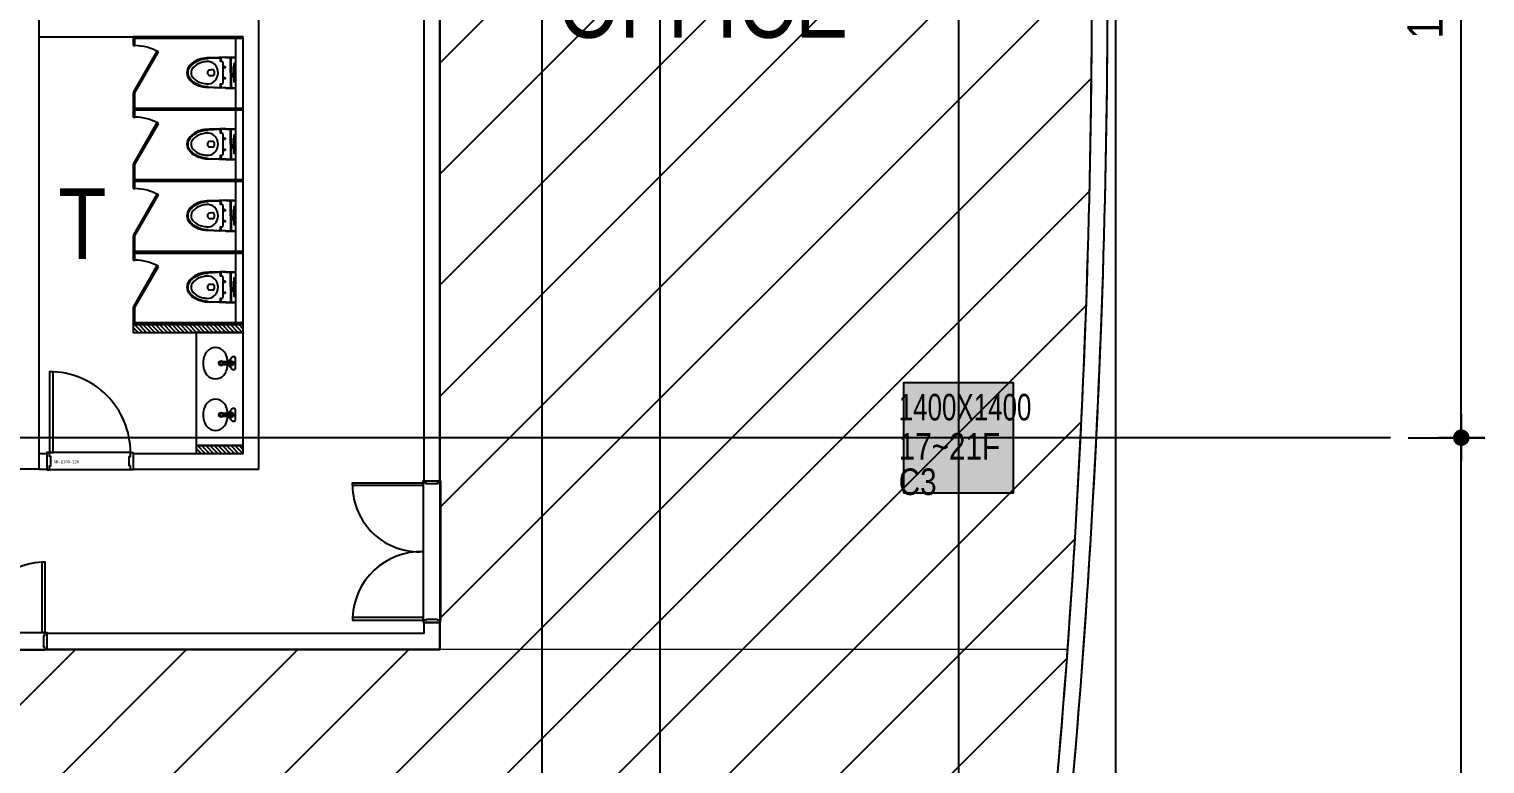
# Model space of a CAD drawing. Header units: millimetres. Extents: x -179076 to 173472, y -18667 to 271134.
# Drawn here: x 56358 to 74883, y 217459 to 226810 of the extents above; entities that cross this region are included whole.
import ezdxf
from ezdxf.enums import TextEntityAlignment as Align

# ---------------------------------------------------------------- set-up
doc = ezdxf.new("R2010")
doc.units = ezdxf.units.MM
doc.linetypes.add('X-GRID_5~ROOF$0$CENTER2', pattern=[1.125, 0.75, -0.125, 0.125, -0.125])
doc.linetypes.add('X-INT-OFFICE-21F$0$DASHED', pattern=[3, 2, -1])
doc.layers.get('0').update_dxf_attribs({"lineweight": 20})
doc.layers.get('Defpoints').update_dxf_attribs({"color": 151, "lineweight": 9})
for name, color, linetype in [('A-DIM1', 7, 'Continuous'), ('X-COL-21F$0$A-254', 254, 'Continuous'), ('X-COL-21F$0$A-COL', 2, 'Continuous'), ('X-CORE_21F$0$A-CON', 2, 'Continuous'), ('X-EXT_21F$0$A-WIN', 6, 'Continuous'), ('X-GRID_5~ROOF$0$A-CEN1', 1, 'X-GRID_5~ROOF$0$CENTER2'), ('X-INT-OFFICE-21F$0$A-DOOR', 4, 'Continuous'), ('X-INT-OFFICE-21F$0$A-DOORF', 9, 'Continuous'), ('X-INT-OFFICE-21F$0$A-ELE4', 8, 'Continuous'), ('X-INT-OFFICE-21F$0$A-WALD', 7, 'Continuous'), ('X-INT-OFFICE-21F$0$X-INT-OFFICE-21F$0$A-DOOR', 4, 'Continuous'), ('X-INT-OFFICE-21F$0$X-INT-OFFICE-21F$0$A-TOIL', 6, 'Continuous'), ('X-INT-OFFICE-21F$0$X-INT-OFFICE-21F$0$A-WALD', 7, 'Continuous'), ('X-INT-OFFICE-21F$0$X-INT-OFFICE-22~35F$0$X-INT-OFFICE-6~19F$0$X-INT-OFFICE-22~35F$0$A-DOOR', 4, 'Continuous'), ('X-INT-OFFICE-21F$0$X-INT-OFFICE-22~35F$0$X-INT-OFFICE-6~19F$0$X-INT-OFFICE-22~35F$0$A-DOORF', 9, 'Continuous')]:
    doc.layers.add(name, color=color, linetype=linetype)
doc.layers.add('ndc area', color=50, linetype='Continuous', plot=False)
doc.styles.add('Hrtext', font='', dxfattribs={"width": 0.8})
doc.styles.add('X-COL-21F$0$Hrtext', font='arial.ttf', dxfattribs={"width": 0.8})
doc.styles.add('X-INT-OFFICE-21F$0$Hrtext', font='arial.ttf', dxfattribs={"width": 0.8})
doc.styles.add('X-INT-OFFICE-21F$0$X-INT-OFFICE-21F$0$X-INT-OFFICE-6~19F$0$X-INT-OFFICE-22~35F$0$Hrtext', font='arial.ttf', dxfattribs={"width": 0.8})
doc.styles.add('X-INT-OFFICE-21F$0$X-INT-OFFICE-22~35F$0$X-INT-OFFICE-6~19F$0$X-INT-OFFICE-22~35F$0$X-PLAN$0$Standard', font='')
doc.styles.get('Hrtext').set_extended_font_data('Dotum')
doc.styles.get('X-INT-OFFICE-21F$0$X-INT-OFFICE-22~35F$0$X-INT-OFFICE-6~19F$0$X-INT-OFFICE-22~35F$0$X-PLAN$0$Standard').set_extended_font_data('DotumChe')
doc.dimstyles.new('HEERIM(Ext)', dxfattribs={"dimtxt": 3, "dimasz": 1, "dimexe": 2, "dimexo": 1.5, "dimgap": 1, "dimtad": 1, "dimdec": 0, "dimzin": 0, "dimdsep": 46, "dimlunit": 6, "dimtxsty": 'Hrtext', "dimblk": 'dotdim1', "dimcen": 1, "dimdle": 2, "dimclrd": 256, "dimclre": 256, "dimclrt": 3, "dimadec": 0, "dimazin": 0, "dimtfac": 1, "dimtdec": 0, "dimtix": 1, "dimtmove": 2, "dimatfit": 3, "dimldrblk": 'dotdim1', "dimfxl": 2, "dimtolj": 1, "dimtzin": 0, "dimlwd": -1, "dimarcsym": 0})

# ---------------------------------------------------------------- blocks, each defined once
blk = doc.blocks.new('X-INT-OFFICE-21F$0$DOOR_2400')
at = {"layer": 'X-INT-OFFICE-21F$0$A-DOOR'}
for points in [[(41794, 101558), (41794, 101523), (41844, 101523), (41844, 101508), (42038, 101508), (42038, 101523), (42088, 101523), (42088, 101558)], [(42088, 101523), (42088, 101478), (43288, 101478), (43288, 101523)], [(41794, 99158), (41794, 99193), (41844, 99193), (41844, 99208), (42038, 99208), (42038, 99193), (42088, 99193), (42088, 99158)], [(42088, 99193), (42088, 99238), (43288, 99238), (43288, 99193)]]:
    blk.add_lwpolyline(points, close=True, dxfattribs=at)
at = {"layer": 'X-INT-OFFICE-21F$0$A-DOORF'}
for centre, radius, start, end in [((42121, 101526), 1168, 268.3863, 357.6653), ((42157, 99230), 1131, 0.4286, 93.5198)]:
    blk.add_arc(centre, radius, start, end, dxfattribs=at)
at = {"layer": 'X-INT-OFFICE-21F$0$A-ELE4'}
for p, q in [((41794, 99193), (41794, 101523)), ((42088, 99193), (42088, 101523))]:
    blk.add_line(p, q, dxfattribs=at)
blk = doc.blocks.new('X-INT-OFFICE-21F$0$X-INT-OFFICE-21F$0$X-INT-OFFICE-22~35F$0$X-INT-OFFICE-22~35F$0$SD-1000-220')
at = {"layer": 'X-INT-OFFICE-21F$0$A-ELE4'}
for p, q in [((1065, 28), (35, 28)), ((1065, -192), (35, -192))]:
    blk.add_line(p, q, dxfattribs=at)
at = {"layer": 'X-INT-OFFICE-21F$0$X-INT-OFFICE-22~35F$0$X-INT-OFFICE-6~19F$0$X-INT-OFFICE-22~35F$0$A-DOOR'}
for points in [[(35, 28), (80, 28), (80, 1058), (35, 1058)], [(0, -192), (35, -192), (35, -142), (50, -142), (50, -22), (35, -22), (35, 28), (0, 28)], [(1100, -192), (1065, -192), (1065, -142), (1050, -142), (1050, -22), (1065, -22), (1065, 28), (1100, 28)]]:
    blk.add_lwpolyline(points, close=True, dxfattribs=at)
at = {"layer": 'X-INT-OFFICE-21F$0$X-INT-OFFICE-22~35F$0$X-INT-OFFICE-6~19F$0$X-INT-OFFICE-22~35F$0$A-DOORF'}
blk.add_arc((35, 28), 1030, 359.9893, 90.0107, dxfattribs=at)
at = {"layer": 'Defpoints', "linetype": 'Continuous', "style": 'X-INT-OFFICE-21F$0$X-INT-OFFICE-22~35F$0$X-INT-OFFICE-6~19F$0$X-INT-OFFICE-22~35F$0$X-PLAN$0$Standard', "text_generation_flag": 6}
blk.add_text('SD-1100-220', height=37.5, rotation=180, dxfattribs=at).set_placement((251, -88), align=Align.MIDDLE)
blk = doc.blocks.new('X-INT-OFFICE-21F')
at = {"layer": 'X-INT-OFFICE-21F$0$X-INT-OFFICE-21F$0$A-TOIL'}
h = blk.add_hatch(dxfattribs=at)
h.set_pattern_fill('ANSI31', color=256, scale=300, angle=450)
h.set_pattern_definition([(135, (246326.95, 1011.213), (-26.516504, -26.516504), [])])
h.paths.add_polyline_path([(121749, 82110), (121749, 82210), (120349, 82210), (120349, 82110)])
h = blk.add_hatch(dxfattribs=at)
h.set_pattern_fill('ANSI31', color=256, scale=300, angle=450)
h.set_pattern_definition([(135, (248026.95, -527.61), (-26.516504, -26.516504), [])])
h.paths.add_polyline_path([(121149, 80571), (121149, 80671), (121749, 80671), (121749, 80571)])
at = {"layer": 'Defpoints', "linetype": 'X-INT-OFFICE-21F$0$DASHED'}
blk.add_line((124249, 78080), (132240, 78080), dxfattribs=at)
at = {"layer": 'X-INT-OFFICE-21F$0$A-WALD'}
for p, q in [((124049, 80221), (124049, 92921)), ((124249, 80221), (124249, 92921)), ((121949, 80371), (121949, 92771)), ((124049, 80221), (124249, 80221)), ((124049, 78280), (124049, 78421)), ((124049, 78421), (124249, 78421)), ((124249, 78080), (124249, 78421)), ((124049, 78280), (119249, 78280)), ((119249, 78280), (119249, 78080)), ((119249, 78080), (124249, 78080))]:
    blk.add_line(p, q, dxfattribs=at)
at = {"layer": 'X-INT-OFFICE-21F$0$X-INT-OFFICE-21F$0$A-TOIL'}
for p, q in [((121749, 85871), (120349, 85871)), ((120349, 85871), (120349, 85761)), ((121749, 85851), (120369, 85851)), ((120369, 85761), (120369, 85851)), ((120349, 85761), (120369, 85761)), ((120369, 85161), (120349, 85161)), ((120349, 85161), (120349, 84941)), ((120369, 84941), (120369, 85161)), ((121749, 84961), (120349, 84961)), ((120349, 84961), (120349, 84851)), ((120349, 84851), (120369, 84851)), ((121749, 84961), (120369, 84961)), ((121749, 84941), (120369, 84941)), ((120369, 84851), (120369, 84941)), ((120349, 84251), (120349, 84031)), ((120369, 84251), (120349, 84251)), ((120369, 84031), (120369, 84251)), ((121749, 84051), (120349, 84051)), ((120349, 84051), (120349, 83941)), ((120349, 83941), (120369, 83941)), ((121749, 84051), (120369, 84051)), ((121749, 84031), (120369, 84031)), ((120369, 83941), (120369, 84031)), ((120369, 83341), (120349, 83341)), ((120349, 83341), (120349, 83121)), ((120369, 83121), (120369, 83341)), ((120349, 83141), (120349, 83031)), ((120349, 83121), (121749, 83121)), ((120349, 83031), (120369, 83031)), ((121749, 83141), (120369, 83141)), ((121749, 83121), (120369, 83121)), ((120369, 83031), (120369, 83121)), ((120369, 82431), (120349, 82431)), ((120349, 82431), (120349, 82211)), ((120369, 82211), (120369, 82431)), ((120349, 82211), (121749, 82211)), ((121749, 82231), (120369, 82231)), ((121511, 81729), (121593, 81729)), ((121593, 81709), (121511, 81709)), ((121541, 81734), (121547, 81734)), ((121547, 81704), (121541, 81704)), ((121607, 81796), (121551, 81729)), ((121551, 81709), (121607, 81643)), ((121640, 81799), (121615, 81799)), ((121650, 81649), (121650, 81789)), ((121615, 81639), (121640, 81639)), ((121640, 81142), (121615, 81142)), ((121511, 81072), (121593, 81072)), ((121593, 81052), (121511, 81052)), ((121541, 81077), (121547, 81077)), ((121547, 81047), (121541, 81047)), ((121607, 81139), (121551, 81072)), ((121551, 81052), (121607, 80986)), ((121615, 80982), (121640, 80982)), ((121650, 80992), (121650, 81132))]:
    blk.add_line(p, q, dxfattribs=at)
for points in [[(121649, 85871), (121649, 84961)], [(121649, 84961), (121649, 84051)], [(121649, 84051), (121649, 83141)], [(121649, 83141), (121649, 82231)]]:
    blk.add_lwpolyline(points, dxfattribs=at)
for points in [[(120669, 85681), (120651, 85691), (120351, 85171), (120369, 85161)], [(120669, 84771), (120651, 84781), (120351, 84261), (120369, 84251)], [(120669, 83861), (120651, 83871), (120351, 83351), (120369, 83341)], [(120669, 82951), (120651, 82961), (120351, 82441), (120369, 82431)], [(121749, 82110), (121749, 82210), (120349, 82210), (120349, 82110)], [(121149, 80671), (121749, 80671), (121749, 82110), (121149, 82110)], [(121749, 80671), (121149, 80671), (121149, 80571), (121749, 80571)]]:
    blk.add_lwpolyline(points, close=True, dxfattribs=at)
for centre, radius in [((121468, 81719), 29.9), ((121468, 81719), 19.9), ((121593, 81719), 30.3), ((121468, 81062), 29.9), ((121468, 81062), 19.9), ((121593, 81062), 30.3)]:
    blk.add_circle(centre, radius, dxfattribs=at)
for centre, radius, start, end in [((120369, 85161), 600, 60, 90), ((120369, 84251), 600, 60, 90), ((120369, 83341), 600, 60, 90), ((120369, 82431), 600, 60, 90), ((121395, 81779), 140, 40.0697, 139.9303), ((121497, 81719), 260, 156.5878, 203.4122), ((121433, 81747), 190, 139.9303, 156.5878), ((121505, 81719), 17.8, 117.0341, 242.9659), ((121516, 81599), 137, 79.4793, 98.2701), ((121516, 81839), 137, 261.7299, 280.5207), ((121511, 81719), 10, 90, 270), ((121357, 81747), 190, 23.4122, 40.0697), ((121292, 81719), 260, 3.4161, 23.4122), ((121292, 81719), 260, 336.5878, 356.5839), ((121548, 81751), 17.3, 268.5058, 314.0345), ((121548, 81687), 17.3, 45.9655, 91.4942), ((121588, 81711), 39.8, 72.2904, 137.0586), ((121588, 81728), 39.8, 222.9414, 287.7096), ((121593, 81719), 10, 270, 90), ((121615, 81789), 10, 90, 139.9572), ((121640, 81789), 10, 0, 90), ((121433, 81691), 190, 203.4122, 220.0697), ((121395, 81659), 140, 220.0697, 319.9303), ((121357, 81691), 190, 319.9303, 336.5878), ((121615, 81649), 10, 220.0428, 270), ((121640, 81649), 10, 270, 0), ((121497, 81062), 260, 156.5878, 203.4122), ((121433, 81090), 190, 139.9303, 156.5878), ((121395, 81122), 140, 40.0697, 139.9303), ((121357, 81090), 190, 23.4122, 40.0697), ((121292, 81062), 260, 3.4161, 23.4122), ((121615, 81132), 10, 90, 139.9572), ((121640, 81132), 10, 0, 90), ((121433, 81034), 190, 203.4122, 220.0697), ((121505, 81062), 17.8, 117.0341, 242.9659), ((121516, 80942), 137, 79.4793, 98.2701), ((121516, 81182), 137, 261.7299, 280.5207), ((121511, 81062), 10, 90, 270), ((121357, 81034), 190, 319.9303, 336.5878), ((121292, 81062), 260, 336.5878, 356.5839), ((121548, 81094), 17.3, 268.5058, 314.0345), ((121548, 81030), 17.3, 45.9655, 91.4942), ((121588, 81054), 39.8, 72.2904, 137.0586), ((121588, 81071), 39.8, 222.9414, 287.7096), ((121593, 81062), 10, 270, 90), ((121615, 80992), 10, 220.0428, 270), ((121640, 80992), 10, 270, 0), ((121395, 81002), 140, 220.0697, 319.9303)]:
    blk.add_arc(centre, radius, start, end, dxfattribs=at)
at = {"layer": 'X-INT-OFFICE-21F$0$X-INT-OFFICE-21F$0$A-WALD'}
for p, q in [((119149, 85871), (121749, 85871)), ((121749, 80571), (121749, 85871)), ((119149, 80571), (119249, 80571)), ((119249, 80571), (119249, 80371)), ((120349, 80571), (121749, 80571)), ((120349, 80571), (120349, 80371)), ((119149, 80371), (119249, 80371)), ((120349, 80371), (121949, 80371))]:
    blk.add_line(p, q, dxfattribs=at)
at = {"yscale": 0.7499999999999954, "zscale": 0.7499999999999954}
for p, xscale, rotation in [((155605, 154590), 0.7499999999999954, 180), ((43080, 46724), -0.7499999999999954, 270)]:
    blk.add_blockref('X-INT-OFFICE-21F$0$DOOR_2400', p, dxfattribs=dict(at, xscale=xscale, rotation=rotation))
at = {"layer": 'X-INT-OFFICE-21F$0$X-INT-OFFICE-21F$0$A-DOOR'}
blk.add_blockref('X-INT-OFFICE-21F$0$X-INT-OFFICE-21F$0$X-INT-OFFICE-22~35F$0$X-INT-OFFICE-22~35F$0$SD-1000-220', (119249, 80553), dxfattribs=at)
at = {"layer": 'Defpoints', "width": 0.8}
for s, style, p in [('OFFICE', 'X-INT-OFFICE-21F$0$Hrtext', (127600, 86311)), ('T', 'X-INT-OFFICE-21F$0$X-INT-OFFICE-21F$0$X-INT-OFFICE-6~19F$0$X-INT-OFFICE-22~35F$0$Hrtext', (119701, 83495))]:
    blk.add_text(s, height=900, dxfattribs=dict(at, style=style)).set_placement(p, align=Align.MIDDLE_CENTER)
for points in [[(121649, 85612), (121526, 85612), (121513, 85612), (121501, 85612), (121489, 85611), (121476, 85611), (121464, 85611), (121452, 85610), (121450, 85611), (121448, 85611), (121447, 85611), (121445, 85612), (121301, 85607), (121288, 85606), (121276, 85606), (121264, 85605), (121252, 85603), (121240, 85601), (121228, 85598), (121216, 85595), (121204, 85591), (121189, 85587), (121174, 85582), (121160, 85576), (121145, 85568), (121132, 85561), (121119, 85552), (121106, 85542), (121094, 85532), (121083, 85521), (121072, 85509), (121068, 85505), (121064, 85500), (121061, 85495), (121058, 85490), (121055, 85484), (121049, 85474), (121044, 85463), (121041, 85452), (121038, 85440), (121036, 85428), (121036, 85416), (121036, 85404), (121038, 85393), (121041, 85381), (121044, 85370), (121049, 85359), (121055, 85348), (121058, 85343), (121061, 85338), (121064, 85333), (121068, 85328), (121072, 85323), (121083, 85311), (121094, 85300), (121106, 85290), (121119, 85281), (121132, 85272), (121145, 85264), (121160, 85257), (121174, 85251), (121189, 85245), (121204, 85241), (121216, 85238), (121228, 85234), (121240, 85232), (121252, 85230), (121264, 85228), (121276, 85228), (121288, 85226), (121301, 85226), (121445, 85221), (121447, 85221), (121448, 85221), (121450, 85222), (121452, 85222), (121464, 85222), (121476, 85222), (121489, 85221), (121501, 85221), (121513, 85221), (121526, 85220), (121649, 85220)], [(121649, 84702), (121526, 84702), (121513, 84702), (121501, 84702), (121489, 84701), (121476, 84701), (121464, 84701), (121452, 84700), (121450, 84701), (121448, 84701), (121447, 84701), (121445, 84702), (121301, 84697), (121288, 84696), (121276, 84696), (121264, 84695), (121252, 84693), (121240, 84691), (121228, 84688), (121216, 84685), (121204, 84681), (121189, 84677), (121174, 84672), (121160, 84666), (121145, 84658), (121132, 84651), (121119, 84642), (121106, 84632), (121094, 84622), (121083, 84611), (121072, 84599), (121068, 84595), (121064, 84590), (121061, 84585), (121058, 84580), (121055, 84574), (121049, 84564), (121044, 84553), (121041, 84542), (121038, 84530), (121036, 84518), (121036, 84506), (121036, 84494), (121038, 84483), (121041, 84471), (121044, 84460), (121049, 84449), (121055, 84438), (121058, 84433), (121061, 84428), (121064, 84423), (121068, 84418), (121072, 84413), (121083, 84401), (121094, 84390), (121106, 84380), (121119, 84371), (121132, 84362), (121145, 84354), (121160, 84347), (121174, 84341), (121189, 84335), (121204, 84331), (121216, 84328), (121228, 84324), (121240, 84322), (121252, 84320), (121264, 84318), (121276, 84318), (121288, 84316), (121301, 84316), (121445, 84311), (121447, 84311), (121448, 84311), (121450, 84312), (121452, 84312), (121464, 84312), (121476, 84312), (121489, 84311), (121501, 84311), (121513, 84311), (121526, 84310), (121649, 84310)], [(121649, 83792), (121526, 83792), (121513, 83792), (121501, 83792), (121489, 83791), (121476, 83791), (121464, 83791), (121452, 83790), (121450, 83791), (121448, 83791), (121447, 83791), (121445, 83792), (121301, 83787), (121288, 83786), (121276, 83786), (121264, 83785), (121252, 83783), (121240, 83781), (121228, 83778), (121216, 83775), (121204, 83771), (121189, 83767), (121174, 83762), (121160, 83756), (121145, 83748), (121132, 83741), (121119, 83732), (121106, 83722), (121094, 83712), (121083, 83701), (121072, 83689), (121068, 83685), (121064, 83680), (121061, 83675), (121058, 83670), (121055, 83664), (121049, 83654), (121044, 83643), (121041, 83632), (121038, 83620), (121036, 83608), (121036, 83596), (121036, 83584), (121038, 83573), (121041, 83561), (121044, 83550), (121049, 83539), (121055, 83528), (121058, 83523), (121061, 83518), (121064, 83513), (121068, 83508), (121072, 83503), (121083, 83491), (121094, 83480), (121106, 83470), (121119, 83461), (121132, 83452), (121145, 83444), (121160, 83437), (121174, 83431), (121189, 83425), (121204, 83421), (121216, 83418), (121228, 83414), (121240, 83412), (121252, 83410), (121264, 83408), (121276, 83408), (121288, 83406), (121301, 83406), (121445, 83401), (121447, 83401), (121448, 83401), (121450, 83402), (121452, 83402), (121464, 83402), (121476, 83402), (121489, 83401), (121501, 83401), (121513, 83401), (121526, 83400), (121649, 83400)], [(121649, 82882), (121526, 82882), (121513, 82882), (121501, 82882), (121489, 82881), (121476, 82881), (121464, 82881), (121452, 82880), (121450, 82881), (121448, 82881), (121447, 82881), (121445, 82882), (121301, 82877), (121288, 82876), (121276, 82876), (121264, 82875), (121252, 82873), (121240, 82871), (121228, 82868), (121216, 82865), (121204, 82861), (121189, 82857), (121174, 82852), (121160, 82846), (121145, 82838), (121132, 82831), (121119, 82822), (121106, 82812), (121094, 82802), (121083, 82791), (121072, 82779), (121068, 82775), (121064, 82770), (121061, 82765), (121058, 82760), (121055, 82754), (121049, 82744), (121044, 82733), (121041, 82722), (121038, 82710), (121036, 82698), (121036, 82686), (121036, 82674), (121038, 82663), (121041, 82651), (121044, 82640), (121049, 82629), (121055, 82618), (121058, 82613), (121061, 82608), (121064, 82603), (121068, 82598), (121072, 82593), (121083, 82581), (121094, 82570), (121106, 82560), (121119, 82551), (121132, 82542), (121145, 82534), (121160, 82527), (121174, 82521), (121189, 82515), (121204, 82511), (121216, 82508), (121228, 82504), (121240, 82502), (121252, 82500), (121264, 82498), (121276, 82498), (121288, 82496), (121301, 82496), (121445, 82491), (121447, 82491), (121448, 82491), (121450, 82492), (121452, 82492), (121464, 82492), (121476, 82492), (121489, 82491), (121501, 82491), (121513, 82491), (121526, 82490), (121649, 82490)]]:
    blk.add_wipeout(points).translate(0, 0, 0).dxf.layer = 'X-INT-OFFICE-21F$0$X-INT-OFFICE-21F$0$A-TOIL'
at = {"layer": 'X-INT-OFFICE-21F$0$X-INT-OFFICE-21F$0$A-TOIL'}
for p, q in [((121526, 85612), (121649, 85612)), ((121526, 85609), (121649, 85609)), ((121587, 85416), (121587, 85594)), ((121594, 85416), (121594, 85594)), ((121649, 85612), (121649, 85220)), ((121587, 85416), (121587, 85239)), ((121594, 85416), (121594, 85239)), ((121619, 85494), (121619, 85426)), ((121627, 85494), (121619, 85494)), ((121627, 85426), (121619, 85426)), ((121619, 85424), (121619, 85356)), ((121627, 85424), (121619, 85424)), ((121649, 85539), (121627, 85533)), ((121627, 85533), (121627, 85300)), ((121649, 85539), (121649, 85294)), ((121526, 85224), (121649, 85224)), ((121526, 85220), (121649, 85220)), ((121627, 85356), (121619, 85356)), ((121649, 85294), (121627, 85300)), ((121526, 84702), (121649, 84702)), ((121526, 84699), (121649, 84699)), ((121587, 84506), (121587, 84684)), ((121594, 84506), (121594, 84684)), ((121649, 84702), (121649, 84310)), ((121587, 84506), (121587, 84329)), ((121594, 84506), (121594, 84329)), ((121619, 84584), (121619, 84516)), ((121627, 84584), (121619, 84584)), ((121627, 84516), (121619, 84516)), ((121619, 84514), (121619, 84446)), ((121627, 84514), (121619, 84514)), ((121649, 84629), (121627, 84623)), ((121627, 84623), (121627, 84390)), ((121649, 84629), (121649, 84384)), ((121526, 84314), (121649, 84314)), ((121526, 84310), (121649, 84310)), ((121627, 84446), (121619, 84446)), ((121649, 84384), (121627, 84390)), ((121526, 83792), (121649, 83792)), ((121526, 83789), (121649, 83789)), ((121587, 83596), (121587, 83774)), ((121594, 83596), (121594, 83774)), ((121649, 83792), (121649, 83400)), ((121587, 83596), (121587, 83419)), ((121594, 83596), (121594, 83419)), ((121619, 83674), (121619, 83606)), ((121627, 83674), (121619, 83674)), ((121627, 83606), (121619, 83606)), ((121619, 83604), (121619, 83536)), ((121627, 83604), (121619, 83604)), ((121649, 83719), (121627, 83713)), ((121627, 83713), (121627, 83480)), ((121649, 83719), (121649, 83474)), ((121526, 83404), (121649, 83404)), ((121526, 83400), (121649, 83400)), ((121627, 83536), (121619, 83536)), ((121649, 83474), (121627, 83480)), ((121526, 82882), (121649, 82882)), ((121526, 82879), (121649, 82879)), ((121587, 82686), (121587, 82864)), ((121594, 82686), (121594, 82864)), ((121649, 82809), (121627, 82803)), ((121649, 82882), (121649, 82490)), ((121649, 82809), (121649, 82564)), ((121587, 82686), (121587, 82509)), ((121594, 82686), (121594, 82509)), ((121619, 82764), (121619, 82696)), ((121627, 82764), (121619, 82764)), ((121627, 82696), (121619, 82696)), ((121619, 82694), (121619, 82626)), ((121627, 82694), (121619, 82694)), ((121627, 82626), (121619, 82626)), ((121627, 82803), (121627, 82570)), ((121526, 82494), (121649, 82494)), ((121526, 82490), (121649, 82490)), ((121649, 82564), (121627, 82570))]:
    blk.add_line(p, q, dxfattribs=at)
for points in [[(121463, 85275), (121463, 85239, -0.424133), (121444, 85221), (121301, 85226, -0.208401), (121071, 85326, -0.392773), (121071, 85507, -0.208401), (121301, 85607), (121444, 85612, -0.424133), (121463, 85594), (121463, 85558)], [(121452, 85610), (121314, 85607, 0.055395), (121204, 85591, 0.154276), (121072, 85509, 0.179504), (121037, 85416)], [(121301, 85236, -0.208514), (121079, 85332, -0.392773), (121079, 85500, -0.208514), (121301, 85597, -0.208514)], [(121301, 85236), (121446, 85229, 0.427488), (121458, 85240), (121458, 85275), (121479, 85275, 0.414214), (121492, 85288), (121492, 85545, 0.414214), (121479, 85558), (121458, 85558), (121458, 85592, 0.427488), (121446, 85603), (121301, 85597)], [(121526, 85612, 0.012538), (121525, 85612), (121452, 85610)], [(121526, 85609, 0.012538), (121526, 85609), (121457, 85607)], [(121452, 85222), (121314, 85226, -0.055395), (121204, 85241, -0.154276), (121072, 85323, -0.179504), (121037, 85416)], [(121492, 85479), (121511, 85479, 1), (121511, 85494), (121492, 85494)], [(121526, 85220, -0.012538), (121525, 85220), (121452, 85222)], [(121526, 85224, -0.012538), (121526, 85224), (121457, 85226)], [(121492, 85354), (121511, 85354, -1), (121511, 85339), (121492, 85339)], [(121463, 84365), (121463, 84329, -0.424133), (121444, 84311), (121301, 84316, -0.208401), (121071, 84416, -0.392773), (121071, 84597, -0.208401), (121301, 84697), (121444, 84702, -0.424133), (121463, 84684), (121463, 84648)], [(121452, 84700), (121314, 84697, 0.055395), (121204, 84681, 0.154276), (121072, 84599, 0.179504), (121037, 84506)], [(121301, 84326, -0.208514), (121079, 84422, -0.392773), (121079, 84590, -0.208514), (121301, 84687, -0.208514)], [(121301, 84326), (121446, 84319, 0.427488), (121458, 84330), (121458, 84365), (121479, 84365, 0.414214), (121492, 84378), (121492, 84635, 0.414214), (121479, 84648), (121458, 84648), (121458, 84682, 0.427488), (121446, 84693), (121301, 84687)], [(121526, 84702, 0.012538), (121525, 84702), (121452, 84700)], [(121526, 84699, 0.012538), (121526, 84699), (121457, 84697)], [(121452, 84312), (121314, 84316, -0.055395), (121204, 84331, -0.154276), (121072, 84413, -0.179504), (121037, 84506)], [(121492, 84569), (121511, 84569, 1), (121511, 84584), (121492, 84584)], [(121526, 84310, -0.012538), (121525, 84310), (121452, 84312)], [(121526, 84314, -0.012538), (121526, 84314), (121457, 84316)], [(121492, 84444), (121511, 84444, -1), (121511, 84429), (121492, 84429)], [(121463, 83455), (121463, 83419, -0.424133), (121444, 83401), (121301, 83406, -0.208401), (121071, 83506, -0.392773), (121071, 83687, -0.208401), (121301, 83787), (121444, 83792, -0.424133), (121463, 83774), (121463, 83738)], [(121452, 83790), (121314, 83787, 0.055395), (121204, 83771, 0.154276), (121072, 83689, 0.179504), (121037, 83596)], [(121301, 83416, -0.208514), (121079, 83512, -0.392773), (121079, 83680, -0.208514), (121301, 83777, -0.208514)], [(121301, 83416), (121446, 83409, 0.427488), (121458, 83420), (121458, 83455), (121479, 83455, 0.414214), (121492, 83468), (121492, 83725, 0.414214), (121479, 83738), (121458, 83738), (121458, 83772, 0.427488), (121446, 83783), (121301, 83777)], [(121526, 83792, 0.012538), (121525, 83792), (121452, 83790)], [(121526, 83789, 0.012538), (121526, 83789), (121457, 83787)], [(121452, 83402), (121314, 83406, -0.055395), (121204, 83421, -0.154276), (121072, 83503, -0.179504), (121037, 83596)], [(121492, 83659), (121511, 83659, 1), (121511, 83674), (121492, 83674)], [(121526, 83400, -0.012538), (121525, 83400), (121452, 83402)], [(121526, 83404, -0.012538), (121526, 83404), (121457, 83406)], [(121492, 83534), (121511, 83534, -1), (121511, 83519), (121492, 83519)], [(121463, 82545), (121463, 82509, -0.424133), (121444, 82491), (121301, 82496, -0.208401), (121071, 82596, -0.392773), (121071, 82777, -0.208401), (121301, 82877), (121444, 82882, -0.424133), (121463, 82864), (121463, 82828)], [(121452, 82880), (121314, 82877, 0.055395), (121204, 82861, 0.154276), (121072, 82779, 0.179504), (121037, 82686)], [(121301, 82506, -0.208514), (121079, 82602, -0.392773), (121079, 82770, -0.208514), (121301, 82867, -0.208514)], [(121301, 82506), (121446, 82499, 0.427488), (121458, 82510), (121458, 82545), (121479, 82545, 0.414214), (121492, 82558), (121492, 82815, 0.414214), (121479, 82828), (121458, 82828), (121458, 82862, 0.427488), (121446, 82873), (121301, 82867)], [(121526, 82882, 0.012538), (121525, 82882), (121452, 82880)], [(121526, 82879, 0.012538), (121526, 82879), (121457, 82877)], [(121452, 82492), (121314, 82496, -0.055395), (121204, 82511, -0.154276), (121072, 82593, -0.179504), (121037, 82686)], [(121492, 82749), (121511, 82749, 1), (121511, 82764), (121492, 82764)], [(121492, 82624), (121511, 82624, -1), (121511, 82609), (121492, 82609)], [(121526, 82490, -0.012538), (121525, 82490), (121452, 82492)], [(121526, 82494, -0.012538), (121526, 82494), (121457, 82496)]]:
    blk.add_lwpolyline(points, format="xyb", dxfattribs=at)
for centre in [(121511, 85486), (121511, 85346), (121511, 84576), (121511, 84436), (121511, 83666), (121511, 83526), (121511, 82756), (121511, 82616)]:
    blk.add_circle(centre, 8.06, dxfattribs=at)
for centre, radius, start, end in [((121602, 85594), 15, 90, 180), ((121609, 85594), 15, 90, 180), ((121182, 85416), 96, 139.2943, 180), ((121182, 85416), 96, 180, 220.7057), ((121269, 85341), 211, 104.2134, 139.2943), ((121329, 85104), 456, 95.8102, 104.2134), ((121296, 85432), 127, 46.4239, 95.8102), ((121336, 85416), 44, 152.5689, 206.977), ((121320, 85425), 25, 94.6797, 152.5689), ((121350, 85058), 393, 87.7012, 94.6797), ((121365, 85436), 15, 23.2465, 87.7012), ((121319, 85416), 64.9, 336.7417, 23.2465), ((121281, 85416), 148, 0, 46.4239), ((121281, 85416), 148, 313.5761, 0), ((121269, 85491), 211, 220.7057, 255.7866), ((121329, 85729), 456, 255.7866, 264.1898), ((121296, 85401), 127, 264.1898, 313.5761), ((121319, 85408), 25, 206.977, 264.9289), ((121350, 85754), 373, 264.9289, 272.3261), ((121365, 85397), 15, 272.3261, 336.7417), ((121602, 85239), 15, 180, 270), ((121609, 85239), 15, 180, 270), ((121602, 84684), 15, 90, 180), ((121609, 84684), 15, 90, 180), ((121182, 84506), 96, 139.2943, 180), ((121182, 84506), 96, 180, 220.7057), ((121269, 84431), 211, 104.2134, 139.2943), ((121329, 84194), 456, 95.8102, 104.2134), ((121296, 84522), 127, 46.4239, 95.8102), ((121336, 84506), 44, 152.5689, 206.977), ((121320, 84515), 25, 94.6797, 152.5689), ((121319, 84498), 25, 206.977, 264.9289), ((121350, 84148), 393, 87.7012, 94.6797), ((121365, 84526), 15, 23.2465, 87.7012), ((121365, 84487), 15, 272.3261, 336.7417), ((121319, 84506), 64.9, 336.7417, 23.2465), ((121281, 84506), 148, 0, 46.4239), ((121281, 84506), 148, 313.5761, 0), ((121269, 84581), 211, 220.7057, 255.7866), ((121329, 84819), 456, 255.7866, 264.1898), ((121296, 84491), 127, 264.1898, 313.5761), ((121350, 84844), 373, 264.9289, 272.3261), ((121602, 84329), 15, 180, 270), ((121609, 84329), 15, 180, 270), ((121329, 83284), 456, 95.8102, 104.2134), ((121296, 83612), 127, 46.4239, 95.8102), ((121602, 83774), 15, 90, 180), ((121609, 83774), 15, 90, 180), ((121182, 83596), 96, 139.2943, 180), ((121182, 83596), 96, 180, 220.7057), ((121269, 83521), 211, 104.2134, 139.2943), ((121336, 83596), 44, 152.5689, 206.977), ((121320, 83605), 25, 94.6797, 152.5689), ((121319, 83588), 25, 206.977, 264.9289), ((121350, 83238), 393, 87.7012, 94.6797), ((121350, 83934), 373, 264.9289, 272.3261), ((121365, 83616), 15, 23.2465, 87.7012), ((121365, 83577), 15, 272.3261, 336.7417), ((121319, 83596), 64.9, 336.7417, 23.2465), ((121281, 83596), 148, 0, 46.4239), ((121281, 83596), 148, 313.5761, 0), ((121269, 83671), 211, 220.7057, 255.7866), ((121329, 83909), 456, 255.7866, 264.1898), ((121296, 83581), 127, 264.1898, 313.5761), ((121602, 83419), 15, 180, 270), ((121609, 83419), 15, 180, 270), ((121269, 82611), 211, 104.2134, 139.2943), ((121329, 82374), 456, 95.8102, 104.2134), ((121296, 82702), 127, 46.4239, 95.8102), ((121602, 82864), 15, 90, 180), ((121609, 82864), 15, 90, 180), ((121182, 82686), 96, 139.2943, 180), ((121182, 82686), 96, 180, 220.7057), ((121269, 82761), 211, 220.7057, 255.7866), ((121336, 82686), 44, 152.5689, 206.977), ((121320, 82695), 25, 94.6797, 152.5689), ((121319, 82678), 25, 206.977, 264.9289), ((121350, 82328), 393, 87.7012, 94.6797), ((121350, 83024), 373, 264.9289, 272.3261), ((121365, 82706), 15, 23.2465, 87.7012), ((121365, 82667), 15, 272.3261, 336.7417), ((121319, 82686), 64.9, 336.7417, 23.2465), ((121281, 82686), 148, 0, 46.4239), ((121281, 82686), 148, 313.5761, 0), ((121329, 82999), 456, 255.7866, 264.1898), ((121296, 82671), 127, 264.1898, 313.5761), ((121602, 82509), 15, 180, 270), ((121609, 82509), 15, 180, 270)]:
    blk.add_arc(centre, radius, start, end, dxfattribs=at)
blk = doc.blocks.new('X-COL-21F$0$1400X1400_14~21F_C3')
at = {"layer": 'X-COL-21F$0$A-254'}
h = blk.add_hatch(color=256, dxfattribs=at)
h.dxf.hatch_style = 1
h.paths.add_polyline_path([(-700, -700), (700, -700), (700, 700), (-700, 700)])
at = {"layer": 'Defpoints', "const_width": 0.84}
blk.add_lwpolyline([(700, 700), (-700, -700)], dxfattribs=at)
at = {"layer": 'X-COL-21F$0$A-COL'}
blk.add_lwpolyline([(-700, -700), (700, -700), (700, 700), (-700, 700)], close=True, dxfattribs=at)
at = {"layer": 'Defpoints', "style": 'X-COL-21F$0$Hrtext'}
for s, width, p in [('1400X1400', 0.7, (-759, 220)), ('17~21F', 0.8, (-759, -279))]:
    blk.add_text(s, height=337.5, dxfattribs=dict(at, width=width)).set_placement(p)
at = {"layer": 'Defpoints', "color": 6, "style": 'X-COL-21F$0$Hrtext', "width": 0.8}
blk.add_text('C3', height=337.5, dxfattribs=at).set_placement((-759, -729))
blk = doc.blocks.new('X-COL-21F')
at = {"layer": 'X-COL-21F$0$A-COL'}
blk.add_blockref('X-COL-21F$0$1400X1400_14~21F_C3', (130849, 80771), dxfattribs=at)
blk = doc.blocks.new('dotdim1')
at = {"layer": 'A-DIM1'}
for p, q in [((0, 2), (0, -2)), ((-2, 0), (2, 0))]:
    blk.add_line(p, q, dxfattribs=at)
at = {"layer": 'A-DIM1', "const_width": 0.7}
blk.add_lwpolyline([(0.35, 0, 1), (-0.35, 0, 1)], format="xyb", close=True, dxfattribs=at)
blk = doc.blocks.new('*D283')
at = {"layer": 'A-DIM1', "lineweight": -2, "transparency": 16777216}
for p, q in [((57725, -25200), (58700, -25200)), ((57725, -37800), (58700, -37800))]:
    blk.add_line(p, q, dxfattribs=at)
at = {"layer": 'A-DIM1', "transparency": 16777216}
blk.add_line((58400, -37650), (58400, -25350), dxfattribs=at)
at = {"layer": 'Defpoints', "color": 0, "transparency": 16777216}
for p in [(57500, -25200), (58400, -25200), (57500, -37800)]:
    blk.add_point(p, dxfattribs=at)
at = {"layer": 'A-DIM1', "transparency": 16777216, "xscale": 150, "yscale": 150, "zscale": 150}
for p, rotation in [((58400, -25200), 90), ((58400, -37800), 270)]:
    blk.add_blockref('dotdim1', p, dxfattribs=dict(at, rotation=rotation))
at = {"layer": 'A-DIM1', "color": 3, "transparency": 16777216, "insert": (57981, -31500), "char_height": 450, "attachment_point": 5, "rotation": 90, "style": 'Hrtext'}
blk.add_mtext('\\A1;12,600', dxfattribs=at)
blk = doc.blocks.new('*D284')
at = {"layer": 'A-DIM1', "lineweight": -2, "transparency": 16777216}
for p, q in [((57725, -13600), (58700, -13600)), ((57725, -25200), (58700, -25200))]:
    blk.add_line(p, q, dxfattribs=at)
at = {"layer": 'A-DIM1', "transparency": 16777216}
blk.add_line((58400, -25050), (58400, -13750), dxfattribs=at)
at = {"layer": 'Defpoints', "color": 0, "transparency": 16777216}
for p in [(57500, -13600), (58400, -13600), (57500, -25200)]:
    blk.add_point(p, dxfattribs=at)
at = {"layer": 'A-DIM1', "transparency": 16777216, "xscale": 150, "yscale": 150, "zscale": 150}
for p, rotation in [((58400, -13600), 90), ((58400, -25200), 270)]:
    blk.add_blockref('dotdim1', p, dxfattribs=dict(at, rotation=rotation))
at = {"layer": 'A-DIM1', "color": 3, "transparency": 16777216, "insert": (57981, -19400), "char_height": 450, "attachment_point": 5, "rotation": 90, "style": 'Hrtext'}
blk.add_mtext('\\A1;11,600', dxfattribs=at)
blk = doc.blocks.new('Grid_Office')
at = {"layer": 'A-DIM1'}
for base, p1, p2, picture, middle in [((58400, -13600), (57500, -25200), (57500, -13600), '*D284', (57981.3, -19400)), ((58400, -25200), (57500, -37800), (57500, -25200), '*D283', (57981.3, -31500))]:
    dim = blk.add_linear_dim(base=base, p1=p1, p2=p2, angle=90, dimstyle='HEERIM(Ext)', override={"dimscale": 150}, dxfattribs=at)
    dim.commit()
    dim.dimension.update_dxf_attribs({"geometry": picture, "text_midpoint": middle})
blk = doc.blocks.new('A$C42c6cb87')
at = {"layer": 'X-GRID_5~ROOF$0$A-CEN1', "ltscale": 10}
blk.add_line((63000, 8750), (63000, -47250), dxfattribs=at)
blk.add_blockref('X-INT-OFFICE-21F', (-69849, -105871))
at = {"layer": 'ndc area'}
h = blk.add_hatch(dxfattribs=at)
h.set_pattern_fill('ANSI31', color=150, scale=8000)
h.set_pattern_definition([(45, (-69848.8, -105871.2), (-707.107, 707.107), [])])
h.paths.add_polyline_path([(12000, -10800), (54400, -10800), (54400, -27800), (12000, -27800)], flags=16)
edge = h.paths.add_edge_path()
edge.add_arc((-54100, -19300), 116800, 0.29994, 7.24981)
edge.add_arc((56013, -5292), 5800, 7.2498, 83.5155)
edge.add_arc((33200, -206000), 207800, 83.51554, 96.48446)
edge.add_arc((10387, -5292), 5800, 96.4845, 172.7502)
edge.add_arc((120500, -19300), 116800, 172.75019, 180)
edge.add_arc((120500, -19300), 116800, 180, 187.24981)
edge.add_arc((10387, -33308), 5800, 187.2498, 263.5155)
edge.add_arc((33200, 167400), 207800, 263.51554, 276.48446)
edge.add_arc((56013, -33308), 5800, 276.4845, 352.7502)
edge.add_arc((-54100, -19300), 116800, 352.75019, 360.29994)
at = {"layer": 'ndc area', "color": 150}
for points in [[(62898, -18688, 0.030334), (61965, -4535, 0.345625), (56690, 669, 0.056648), (9710, 669, 0.345625), (4435, -4535, 0.031644), (3500, -19300, 0.031644), (4435, -34065, 0.345625), (9710, -39269, 0.056648), (56690, -39269, 0.345625), (61965, -34065, 0.032954)], [(62698, -18689, 0.030334), (61766, -4560, 0.345625), (56668, 471, 0.056648), (9732, 471, 0.345625), (4634, -4560, 0.031644), (3700, -19300, 0.031644), (4634, -34040, 0.345625), (9732, -39071, 0.056648), (56668, -39071, 0.345625), (61766, -34040, 0.032954)]]:
    blk.add_lwpolyline(points, format="xyb", close=True, dxfattribs=at)
blk.add_lwpolyline([(12000, -10800), (54400, -10800), (54400, -27800), (12000, -27800)], close=True, dxfattribs=at)
at = {"layer": 'X-CORE_21F$0$A-CON', "ltscale": 10}
for p, q in [((49300, -13100), (49300, -25500)), ((49300, -25500), (47801, -25500))]:
    blk.add_line(p, q, dxfattribs=at)
at = {"layer": 'X-EXT_21F$0$A-WIN'}
for points in [[(62900, -19300, 0.031644), (61965, -4535, 0.345625), (56690, 669, 0.056648), (9710, 669, 0.345625), (4435, -4535, 0.031644), (3500, -19300, 0.031644), (4435, -34065, 0.345625), (9710, -39269, 0.056648), (56690, -39269, 0.345625), (61965, -34065, 0.031644)], [(62700, -19300, 0.031644), (61766, -4560, 0.345625), (56668, 471, 0.056648), (9732, 471, 0.345625), (4634, -4560, 0.031644), (3700, -19300, 0.031644), (4634, -34040, 0.345625), (9732, -39071, 0.056648), (56668, -39071, 0.345625), (61766, -34040, 0.031644)]]:
    blk.add_lwpolyline(points, format="xyb", close=True, dxfattribs=at)
at = {"layer": 'X-GRID_5~ROOF$0$A-CEN1', "ltscale": 10}
for p, q in [((55700, 8750), (55700, -47250)), ((57200, 8750), (57200, -47250)), ((61000, 8750), (61000, -47250))]:
    blk.add_line(p, q, dxfattribs=at)
blk.add_lwpolyline([(66500, -25100), (-3500, -25100)], dxfattribs=at)
for name, p in [('X-COL-21F', (-69849, -105871)), ('Grid_Office', (9000, 100))]:
    blk.add_blockref(name, p)

msp = doc.modelspace()

# ---------------------------------------------------------------- block references
at = {"layer": 'X-CORE_21F$0$A-CON'}
msp.add_blockref('A$C42c6cb87', (7182.5, 246710.1), dxfattribs=at)

doc.saveas('drawing.dxf')
